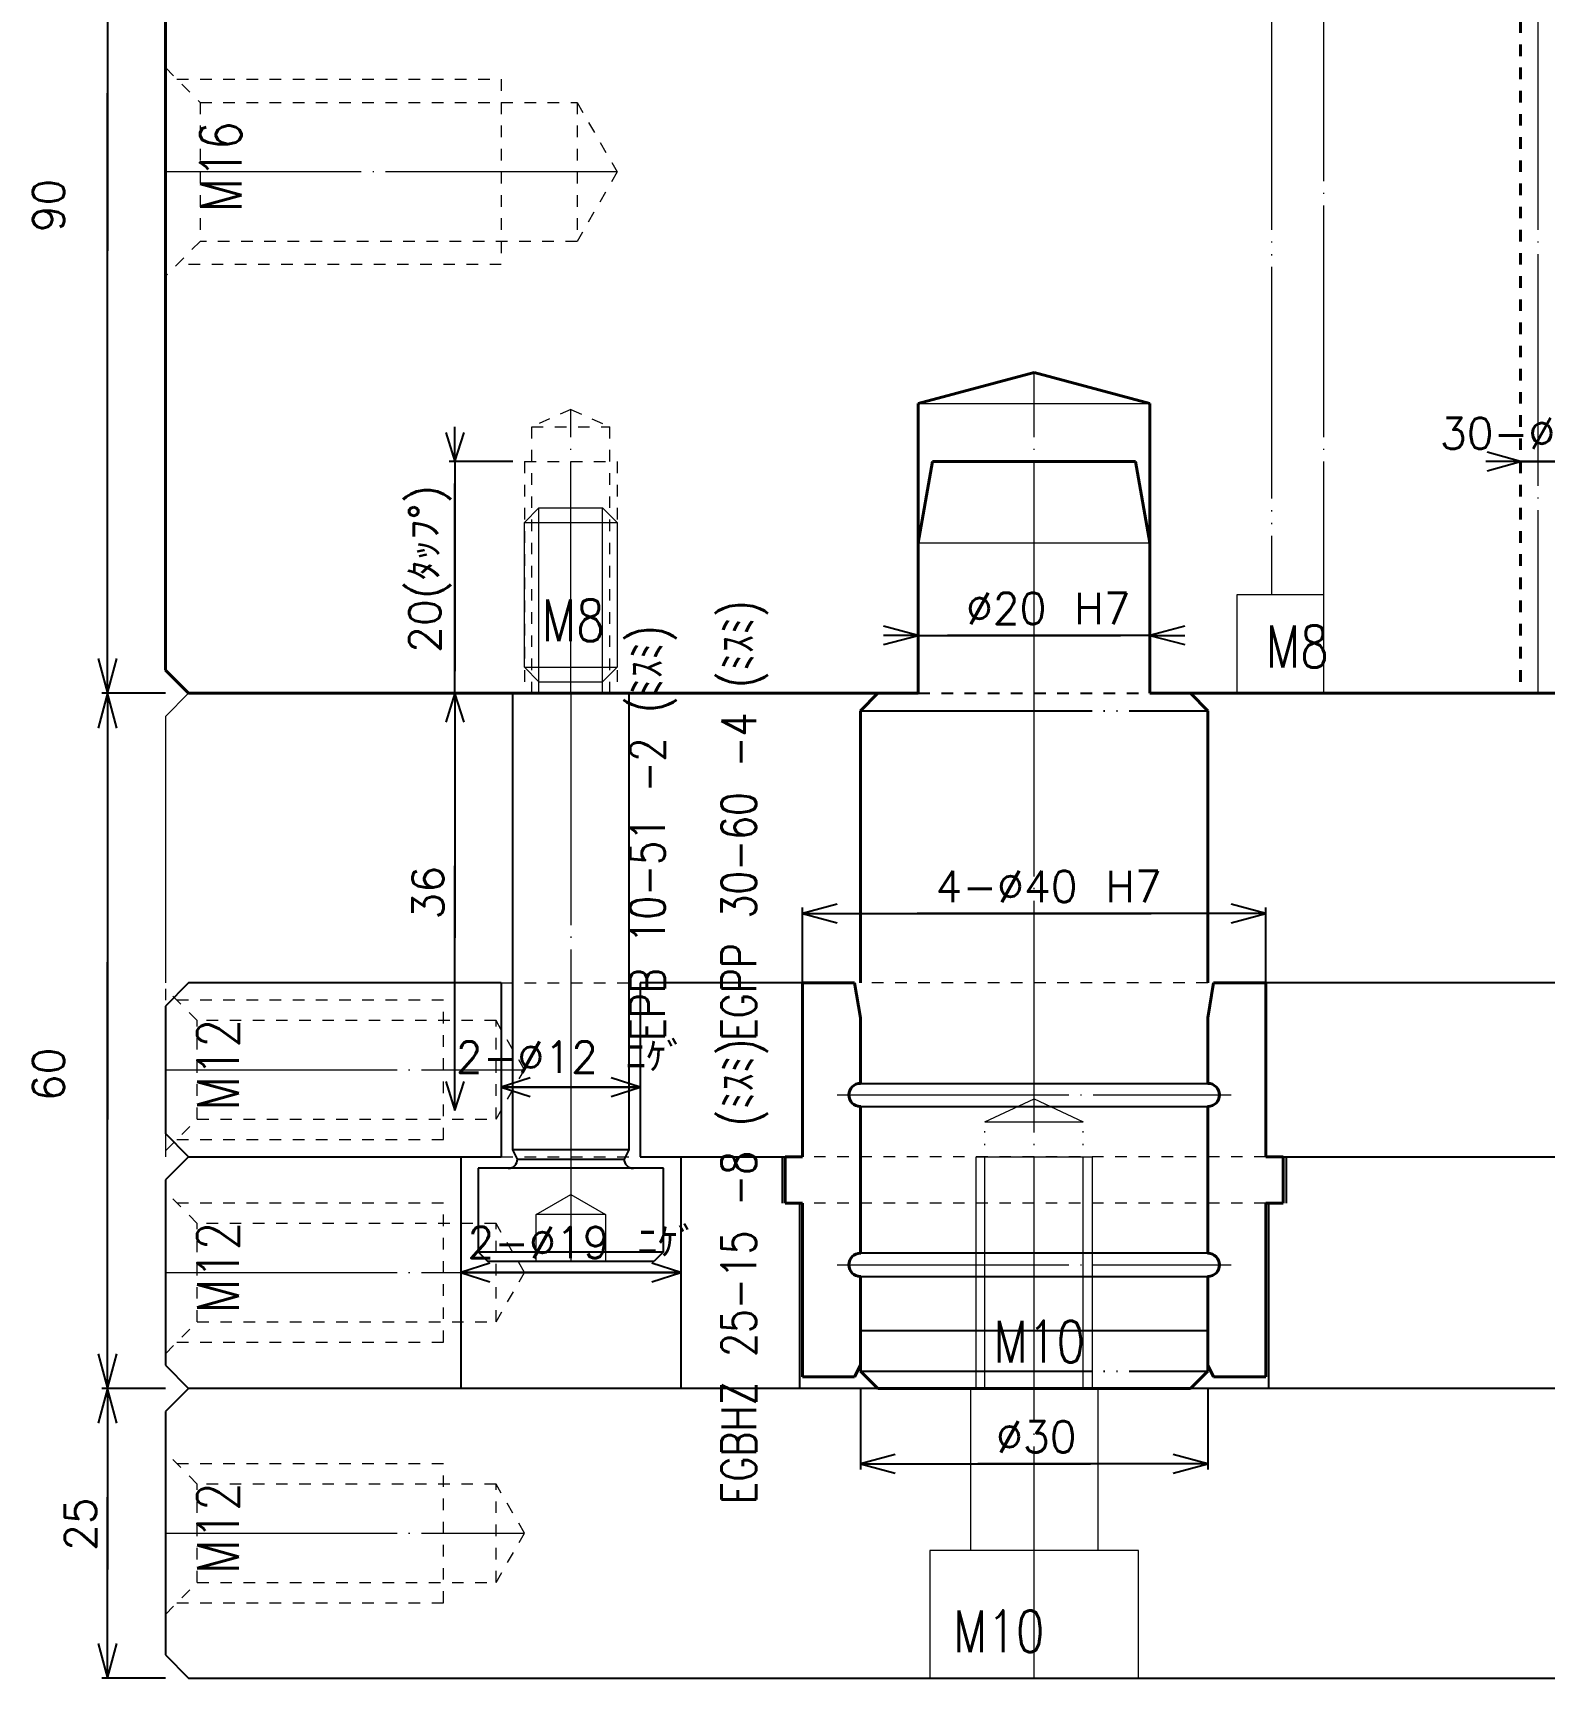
# Model space of a CAD drawing. Extents: x -178 to 604, y -587 to 345.
# Drawn here: x 213.6 to 344, y -575 to -433 of the extents above; entities that cross this region are included whole.
import ezdxf

# ---------------------------------------------------------------- set-up
doc = ezdxf.new("R2010")
doc.units = 0
doc.header["$MEASUREMENT"] = 0
for name, pattern in [('BORDER', [22, 20, -1, 0, -1]), ('DIVIDE', [23, 20, -1, 0, -1, 0, -1]), ('STITCH', [2, 1, -1])]:
    doc.linetypes.add(name, pattern=pattern)
for name, color, linetype in [('11', 7, 'Continuous'), ('25', 7, 'Continuous'), ('寸法線', 7, 'Continuous')]:
    doc.layers.add(name, color=color, linetype=linetype)
doc.styles.get("Standard").update_dxf_attribs({"font": 'txt', "bigfont": 'extfont'})
doc.dimstyles.new('VELDIM0', dxfattribs={"dimtxt": 2.69875, "dimasz": 3.000166, "dimexe": 0.5, "dimexo": 0.0625, "dimgap": 0.09, "dimtad": 0, "dimdec": 3, "dimdsep": 46, "dimtxsty": 'Standard', "dimcen": 0.09, "dimdle": 3, "dimadec": 0, "dimazin": 0, "dimtfac": 1, "dimtdec": 4, "dimtofl": 0, "dimtmove": 0, "dimatfit": 3, "dimfxl": 1, "dimtolj": 1, "dimtzin": 0, "dimarcsym": 0})
doc.dimstyles.new('VELDIM11', dxfattribs={"dimtxt": 2.69875, "dimasz": 2.5, "dimexe": 0.5, "dimexo": 0.0625, "dimgap": 0.09, "dimtad": 0, "dimdec": 3, "dimdsep": 46, "dimtxsty": 'Standard', "dimcen": 0.09, "dimdle": 3, "dimadec": 0, "dimazin": 0, "dimtfac": 1, "dimtdec": 4, "dimtofl": 0, "dimtmove": 0, "dimatfit": 3, "dimfxl": 1, "dimtolj": 1, "dimtzin": 0, "dimarcsym": 0})
doc.dimstyles.new('VELDIM7', dxfattribs={"dimtxt": 2.69875, "dimasz": 2.88827, "dimexe": 1, "dimexo": 0.0625, "dimgap": 0.09, "dimtad": 0, "dimdec": 3, "dimdsep": 46, "dimtxsty": 'Standard', "dimcen": 0.09, "dimdle": 3, "dimadec": 0, "dimazin": 0, "dimtfac": 1, "dimtdec": 4, "dimtofl": 0, "dimtmove": 0, "dimatfit": 3, "dimfxl": 1, "dimtolj": 1, "dimtzin": 0, "dimarcsym": 0})

# ---------------------------------------------------------------- blocks, each defined once
blk = doc.blocks.new('*D340')
at = {"color": 0}
for p, q in [((290, -485), (287, -484.2)), ((313, -484.2), (310, -485)), ((290, -485), (287, -485)), ((287, -485.8), (290, -485)), ((290, -485), (290, -485.5)), ((290, -485), (307.47, -485)), ((290, -485), (292.53, -485)), ((310, -485), (292.53, -485)), ((310, -485), (307.47, -485)), ((310, -485), (310, -485.5)), ((310, -485), (313, -485)), ((310, -485), (313, -485.8))]:
    blk.add_line(p, q, dxfattribs=at)
blk.add_text('%%c20 H7', height=2.699, dxfattribs=at).set_placement((294.12, -484.02))
blk = doc.blocks.new('*D347')
at = {"color": 0}
for p, q in [((283, -508.2), (280, -509)), ((320, -509), (317, -508.2)), ((280, -515), (280, -508.5)), ((280, -509), (310.1, -509)), ((280, -509), (289.9, -509)), ((280, -509), (283, -509)), ((280, -509), (283, -509.8)), ((320, -509), (289.9, -509)), ((320, -509), (310.1, -509)), ((320, -509), (317, -509)), ((317, -509.8), (320, -509)), ((320, -515), (320, -508.5))]:
    blk.add_line(p, q, dxfattribs=at)
blk.add_text('4-%%c40 H7', height=2.699, dxfattribs=at).set_placement((291.49, -508.02))
blk = doc.blocks.new('CLUMP191')
at = {"layer": '25', "linetype": 'STITCH', "lineweight": 5}
for p, q in [((225, -436), (228, -439)), ((225, -454), (225, -436)), ((228, -439), (260.54, -439)), ((228, -439), (228, -451)), ((260.54, -439), (260.54, -451)), ((260.54, -439), (264, -445)), ((264, -445), (260.54, -451)), ((228, -451), (225, -454)), ((260.54, -451), (228, -451))]:
    blk.add_line(p, q, dxfattribs=at)
at = {"layer": '25', "color": 5, "linetype": 'STITCH', "lineweight": 5}
for p, q in [((226, -437), (254, -437)), ((254, -437), (254, -453)), ((254, -453), (226, -453))]:
    blk.add_line(p, q, dxfattribs=at)
at = {"layer": '25', "color": 5, "linetype": 'BORDER', "lineweight": 5}
blk.add_line((264, -445), (225, -445), dxfattribs=at)
blk = doc.blocks.new('*D351')
at = {"color": 0}
for p, q in [((342, -470), (339, -470)), ((342, -470), (339.11, -469.19)), ((339.11, -470.81), (342, -470)), ((342, -470), (342, -470)), ((345, -470), (342, -470)), ((342, -470), (345, -470)), ((342, -470), (342, -470)), ((347.89, -469.19), (345, -470)), ((345, -470), (345, -470)), ((345, -470), (345, -470)), ((345, -470), (348, -470)), ((345, -470), (347.89, -470.81))]:
    blk.add_line(p, q, dxfattribs=at)
blk.add_text('30-%%c3 ｷﾘ', height=2.699, dxfattribs=at).set_placement((335.04, -468.91))
blk = doc.blocks.new('*D357')
at = {"color": 0}
for p, q in [((253, -539.2), (250.5, -540)), ((269.5, -540), (267, -539.2)), ((250.5, -540), (250.5, -540)), ((250.5, -540), (250.5, -540)), ((250.5, -540), (269.5, -540)), ((269.5, -540), (250.5, -540)), ((250.5, -540), (253.5, -540)), ((250.5, -540), (253, -540.8)), ((269.5, -540), (266.5, -540)), ((267, -540.8), (269.5, -540)), ((269.5, -540), (269.5, -540)), ((269.5, -540), (269.5, -540))]:
    blk.add_line(p, q, dxfattribs=at)
blk.add_text('2-%%c19 ﾆｹﾞ', height=2.6987, dxfattribs=at).set_placement((251.08, -538.75))
blk = doc.blocks.new('*D358')
at = {"color": 0}
for p, q in [((285, -550), (285, -557)), ((315, -550), (315, -557)), ((288, -555.7), (285, -556.5)), ((285, -556.5), (304.87, -556.5)), ((285, -556.5), (295.13, -556.5)), ((285, -556.5), (288, -556.5)), ((285, -556.5), (288, -557.3)), ((315, -556.5), (295.13, -556.5)), ((315, -556.5), (304.87, -556.5)), ((315, -556.5), (312, -555.7)), ((315, -556.5), (312, -556.5)), ((312, -557.3), (315, -556.5))]:
    blk.add_line(p, q, dxfattribs=at)
blk.add_text('%%c30', height=2.699, dxfattribs=at).set_placement((296.72, -555.52))
blk = doc.blocks.new('*D360')
at = {"color": 0}
for p, q in [((220, -550), (219.2, -553)), ((225, -550), (219.5, -550)), ((220, -550), (220, -559.38)), ((220, -550), (220, -565.62)), ((220, -550), (220, -553)), ((220.8, -553), (220, -550)), ((220, -575), (220, -559.38)), ((220, -575), (220, -565.62)), ((219.2, -572), (220, -575)), ((220, -575), (220, -572)), ((220, -575), (220.8, -572)), ((225, -575), (219.5, -575))]:
    blk.add_line(p, q, dxfattribs=at)
blk.add_text('25', height=2.699, rotation=90, dxfattribs=at).set_placement((219.02, -564.03))
blk = doc.blocks.new('CLUMP193')
at = {"layer": '25', "linetype": 'STITCH', "lineweight": 13}
for p, q in [((225, -555.5), (225, -569.5)), ((227.75, -558.25), (225, -555.5)), ((227.75, -566.75), (227.75, -558.25)), ((253.55, -558.25), (227.75, -558.25)), ((253.55, -566.75), (253.55, -558.25)), ((256, -562.5), (253.55, -558.25)), ((253.55, -566.75), (256, -562.5)), ((225, -569.5), (227.75, -566.75)), ((227.75, -566.75), (253.55, -566.75))]:
    blk.add_line(p, q, dxfattribs=at)
at = {"layer": '25', "color": 5, "linetype": 'STITCH', "lineweight": 13}
for p, q in [((249, -556.5), (226, -556.5)), ((249, -568.5), (249, -556.5)), ((226, -568.5), (249, -568.5))]:
    blk.add_line(p, q, dxfattribs=at)
at = {"layer": '25', "color": 5, "linetype": 'BORDER', "lineweight": 13}
blk.add_line((225, -562.5), (256, -562.5), dxfattribs=at)
blk = doc.blocks.new('*D362')
at = {"color": 0}
for p, q in [((220, -490), (219.2, -493)), ((220, -490), (220, -490)), ((220, -490), (220, -513.2)), ((220, -490), (220, -526.8)), ((220, -490), (220, -493)), ((220.8, -493), (220, -490)), ((220, -550), (220, -513.2)), ((220, -550), (220, -526.8)), ((219.2, -547), (220, -550)), ((220, -550), (220, -547)), ((220, -550), (220.8, -547)), ((220, -550), (220, -550))]:
    blk.add_line(p, q, dxfattribs=at)
blk.add_text('60', height=2.699, rotation=90, dxfattribs=at).set_placement((216.26, -525.21))
blk = doc.blocks.new('*D363')
at = {"color": 0}
for p, q in [((250, -490), (249.2, -492.5)), ((250, -490), (250, -490)), ((250, -490), (250, -504.88)), ((250, -490), (250, -511.12)), ((250, -490), (250, -493)), ((250.8, -492.5), (250, -490)), ((250, -526), (250, -504.88)), ((250, -526), (250, -511.12)), ((249.2, -523.5), (250, -526)), ((250, -526), (250, -523)), ((250, -526), (250.8, -523.5)), ((250, -526), (250, -526))]:
    blk.add_line(p, q, dxfattribs=at)
blk.add_text('36', height=2.699, rotation=90, dxfattribs=at).set_placement((249.02, -509.53))
blk = doc.blocks.new('CLUMP194')
at = {"layer": '25', "linetype": 'STITCH', "lineweight": 13}
for p, q in [((225, -515.5), (225, -529.5)), ((227.75, -518.25), (225, -515.5)), ((227.75, -526.75), (227.75, -518.25)), ((253.55, -518.25), (227.75, -518.25)), ((253.55, -526.75), (253.55, -518.25)), ((256, -522.5), (253.55, -518.25)), ((253.55, -526.75), (256, -522.5)), ((225, -529.5), (227.75, -526.75)), ((227.75, -526.75), (253.55, -526.75))]:
    blk.add_line(p, q, dxfattribs=at)
at = {"layer": '25', "color": 5, "linetype": 'STITCH', "lineweight": 13}
for p, q in [((249, -516.5), (226, -516.5)), ((249, -528.5), (249, -516.5)), ((226, -528.5), (249, -528.5))]:
    blk.add_line(p, q, dxfattribs=at)
at = {"layer": '25', "color": 5, "linetype": 'BORDER', "lineweight": 13}
blk.add_line((225, -522.5), (256, -522.5), dxfattribs=at)
blk = doc.blocks.new('*D365')
at = {"color": 0}
for p, q in [((256.5, -523.2), (254, -524)), ((266, -524), (263.5, -523.2)), ((254, -524), (254, -524)), ((266, -524), (254, -524)), ((254, -524), (266, -524)), ((254, -524), (254, -524)), ((254, -524), (257, -524)), ((254, -524), (256.5, -524.8)), ((266, -524), (263, -524)), ((263.5, -524.8), (266, -524)), ((266, -524), (266, -524)), ((266, -524), (266, -524))]:
    blk.add_line(p, q, dxfattribs=at)
blk.add_text('2-%%c12 ﾆｹﾞ', height=2.6987, dxfattribs=at).set_placement((250.08, -522.75))
blk = doc.blocks.new('*D532')
at = {"color": 0}
for p, q in [((220, -400), (219.2, -403)), ((225, -400), (219.5, -400)), ((220, -400), (220, -438.2)), ((220, -400), (220, -451.8)), ((220, -400), (220, -403)), ((220.8, -403), (220, -400)), ((220, -490), (220, -438.2)), ((220, -490), (220, -451.8)), ((219.2, -487), (220, -490)), ((220, -490), (220, -487)), ((220, -490), (220.8, -487)), ((225, -490), (219.5, -490))]:
    blk.add_line(p, q, dxfattribs=at)
blk.add_text('90', height=2.699, rotation=90, dxfattribs=at).set_placement((216.26, -450.21))
blk = doc.blocks.new('CLUMP289')
at = {"layer": '25', "linetype": 'STITCH', "lineweight": 13}
for p, q in [((225, -533), (225, -547)), ((227.75, -535.75), (225, -533)), ((227.75, -544.25), (227.75, -535.75)), ((253.55, -535.75), (227.75, -535.75)), ((253.55, -544.25), (253.55, -535.75)), ((256, -540), (253.55, -535.75)), ((253.55, -544.25), (256, -540)), ((225, -547), (227.75, -544.25)), ((227.75, -544.25), (253.55, -544.25))]:
    blk.add_line(p, q, dxfattribs=at)
at = {"layer": '25', "color": 5, "linetype": 'STITCH', "lineweight": 13}
for p, q in [((249, -534), (226, -534)), ((249, -546), (249, -534)), ((226, -546), (249, -546))]:
    blk.add_line(p, q, dxfattribs=at)
at = {"layer": '25', "color": 5, "linetype": 'BORDER', "lineweight": 13}
blk.add_line((225, -540), (256, -540), dxfattribs=at)
blk = doc.blocks.new('CLUMP339')
at = {"layer": '11', "lineweight": 40}
for p, q in [((280, -530), (280, -515)), ((280, -515), (284.5, -515)), ((284.5, -515), (285, -518)), ((285, -518), (285, -523.67)), ((285, -538.33), (285, -525.67)), ((278.5, -530), (280, -530)), ((278.5, -534), (278.5, -530)), ((280, -534), (278.5, -534)), ((280, -534), (280, -549)), ((285, -548), (285, -540.33)), ((285, -548.5), (285, -545)), ((284.5, -549), (285, -548)), ((280, -549), (284.5, -549))]:
    blk.add_line(p, q, dxfattribs=at)
for centre in [(285, -524.67), (285, -539.33)]:
    blk.add_arc(centre, 1, 90, 270, dxfattribs=at)
blk = doc.blocks.new('CLUMP373')
at = {"layer": '11', "lineweight": 5}
for p, q in [((256, -475.25), (257.25, -474)), ((257.25, -474), (262.75, -474)), ((262.75, -474), (264, -475.25)), ((256, -475.25), (264, -475.25)), ((256, -487.75), (256, -475.25)), ((264, -475.25), (264, -487.75)), ((256, -487.75), (264, -487.75)), ((256, -487.75), (257.25, -489)), ((262.75, -489), (264, -487.75)), ((257.25, -489), (262.75, -489)), ((257.25, -490), (257.25, -489)), ((262.75, -490), (262.75, -489))]:
    blk.add_line(p, q, dxfattribs=at)
at = {"layer": '11', "color": 5, "lineweight": 5}
for p, q in [((257.25, -489), (257.25, -474)), ((262.75, -489), (262.75, -474)), ((257, -535), (260, -533.27)), ((260, -533.27), (263, -535)), ((257, -539), (257, -535)), ((263, -535), (257, -535)), ((260, -535), (260, -539)), ((263, -535), (263, -539))]:
    blk.add_line(p, q, dxfattribs=at)
at = {"layer": '11', "lineweight": 25}
for p, q in [((255, -529.4), (255, -490)), ((255, -490), (265, -490)), ((265, -490), (265, -529.4)), ((265, -529.4), (255, -529.4)), ((255.4, -530.2), (255, -529.4)), ((265, -529.4), (264.6, -530.2)), ((252, -531), (252, -538.2)), ((268, -531), (252, -531)), ((255.4, -530.2), (264.6, -530.2)), ((268, -538.2), (268, -531)), ((252, -538.2), (268, -538.2)), ((252, -538.2), (252.8, -539)), ((252.8, -539), (267.2, -539)), ((268, -538.2), (267.2, -539))]:
    blk.add_line(p, q, dxfattribs=at)
at = {"layer": '11', "color": 5, "linetype": 'BORDER', "lineweight": 5}
for p, q in [((260, -490), (260, -531)), ((260, -531), (260, -539))]:
    blk.add_line(p, q, dxfattribs=at)
at = {"layer": '11', "lineweight": 25}
for centre, start, end in [((254.6, -530.2), 270, 0), ((265.4, -530.2), 180, 270)]:
    blk.add_arc(centre, 0.8, start, end, dxfattribs=at)
blk = doc.blocks.new('*D698')
at = {"color": 0}
for p, q in [((250, -470), (250, -467)), ((249.2, -467.5), (250, -470)), ((250, -470), (250.8, -467.5)), ((255, -470), (249.5, -470)), ((250, -470), (250, -471.9)), ((250, -470), (250, -488.1)), ((250, -490), (250, -471.9)), ((250, -490), (250, -488.1)), ((250, -490), (249.2, -492.5)), ((250, -490), (250, -490)), ((250, -490), (250, -493)), ((250.8, -492.5), (250, -490))]:
    blk.add_line(p, q, dxfattribs=at)
blk.add_text('20(ﾀｯﾌ%%d)', height=2.699, rotation=90, dxfattribs=at).set_placement((248.75, -486.51))
blk = doc.blocks.new('CLUMP376')
at = {"layer": '11', "linetype": 'STITCH', "lineweight": 5}
for p, q in [((260, -465.5), (256.625, -467)), ((260, -465.5), (263.375, -467)), ((256.625, -467), (263.375, -467)), ((256, -470), (264, -470)), ((256, -470), (256, -490)), ((264, -470), (264, -490))]:
    blk.add_line(p, q, dxfattribs=at)
at = {"layer": '11', "color": 5, "linetype": 'BORDER', "lineweight": 5}
blk.add_line((260, -490), (260, -465.5), dxfattribs=at)
at = {"layer": '11', "color": 5, "linetype": 'STITCH', "lineweight": 5}
for p, q in [((256.625, -490), (256.625, -467)), ((263.375, -490), (263.375, -467))]:
    blk.add_line(p, q, dxfattribs=at)

msp = doc.modelspace()

# ---------------------------------------------------------------- linework, layer by layer
at = {"layer": '11', "linetype": 'DIVIDE', "lineweight": 5}
for p, q in [((320.5, -430), (320.5, -481.5)), ((325, -481.5), (317.5, -481.5)), ((317.5, -481.5), (317.5, -490)), ((295.75, -527), (300, -525)), ((300, -525), (304.25, -527)), ((295.75, -527), (304.25, -527)), ((295, -530), (305, -530)), ((295, -550), (295, -530)), ((305, -530), (305, -550)), ((294.5, -550), (294.5, -564)), ((305.5, -550), (305.5, -564)), ((291, -564), (291, -575)), ((309, -564), (291, -564)), ((309, -575), (309, -564))]:
    msp.add_line(p, q, dxfattribs=at)
at = {"layer": '11', "color": 5, "linetype": 'BORDER', "lineweight": 5}
for p, q in [((325, -490), (325, -430)), ((300, -490), (300, -462.3205)), ((300, -550), (300, -490)), ((283, -524.6667), (317, -524.6667)), ((283, -539.3333), (317, -539.3333)), ((300, -575), (300, -550))]:
    msp.add_line(p, q, dxfattribs=at)
at = {"layer": '11', "lineweight": 40}
for p, q in [((290, -465), (300, -462.3205)), ((310, -465), (300, -462.3205)), ((290, -490), (290, -465)), ((310, -490), (310, -465)), ((290, -477), (291.2343, -470)), ((291.2343, -470), (308.7657, -470)), ((310, -477), (308.7657, -470)), ((286.5, -490), (285, -491.5)), ((313.5, -490), (315, -491.5)), ((285, -515), (285, -491.5)), ((315, -515), (315, -491.5)), ((315, -518), (315.5, -515)), ((315.5, -515), (320, -515)), ((320, -515), (320, -530)), ((315, -523.6667), (315, -518)), ((315, -525.6667), (315, -538.3333)), ((320, -530), (321.5, -530)), ((321.5, -530), (321.5, -534)), ((321.5, -534), (320, -534)), ((320, -549), (320, -534)), ((315, -540.3333), (315, -548)), ((315, -548.5), (315, -545)), ((315, -548), (315.5, -549)), ((285, -548.5), (286.5, -550)), ((315, -548.5), (313.5, -550)), ((315.5, -549), (320, -549)), ((286.5, -550), (300, -550)), ((313.5, -550), (300, -550))]:
    msp.add_line(p, q, dxfattribs=at)
at = {"layer": '11', "lineweight": 13}
for p, q in [((290, -465), (310, -465)), ((290, -477), (310, -477))]:
    msp.add_line(p, q, dxfattribs=at)
at = {"layer": '11', "linetype": 'DIVIDE', "lineweight": 25}
for p, q in [((285, -491.5), (315, -491.5)), ((285, -523.6667), (300, -523.6667)), ((285, -525.6667), (300, -525.6667)), ((300, -538.3333), (285, -538.3333)), ((285, -540.3333), (300, -540.3333)), ((285, -545), (300, -545)), ((285, -548.5), (315, -548.5))]:
    msp.add_line(p, q, dxfattribs=at)
at = {"layer": '11', "lineweight": 25}
for p, q in [((300, -523.6667), (315, -523.6667)), ((300, -525.6667), (315, -525.6667)), ((315, -538.3333), (300, -538.3333)), ((300, -540.3333), (315, -540.3333)), ((300, -545), (315, -545))]:
    msp.add_line(p, q, dxfattribs=at)
at = {"layer": '11', "color": 5, "linetype": 'DIVIDE', "lineweight": 5}
for p, q in [((295.75, -550), (295.75, -527)), ((304.25, -550), (304.25, -527))]:
    msp.add_line(p, q, dxfattribs=at)
at = {"layer": '11', "lineweight": 40}
for centre in [(315, -524.6667), (315, -539.3333)]:
    msp.add_arc(centre, 1, 270, 90, dxfattribs=at)
at = {"layer": '25', "lineweight": 40}
for p, q in [((225, -402), (225, -488)), ((225, -488), (227, -490)), ((290, -490), (227, -490)), ((350.5, -490), (310, -490))]:
    msp.add_line(p, q, dxfattribs=at)
at = {"layer": '25', "linetype": 'STITCH', "lineweight": 40}
msp.add_line((342, -430), (342, -490), dxfattribs=at)
at = {"layer": '25', "color": 5, "linetype": 'BORDER', "lineweight": 5}
msp.add_line((343.5, -430), (343.5, -490), dxfattribs=at)
at = {"layer": '25', "lineweight": 13}
for p, q in [((227, -490), (225, -492)), ((225, -492), (225, -515)), ((225, -526), (225, -530))]:
    msp.add_line(p, q, dxfattribs=at)
at = {"layer": '25', "linetype": 'STITCH', "lineweight": 25}
msp.add_line((290, -490), (310, -490), dxfattribs=at)
at = {"layer": '25', "lineweight": 25}
for p, q in [((227, -515), (225, -517)), ((254, -515), (227, -515)), ((254, -515), (254, -530)), ((266, -515), (266, -530)), ((280, -515), (266, -515)), ((352, -515), (320, -515)), ((225, -517), (225, -528)), ((227, -530), (225, -528)), ((227, -530), (225, -532)), ((227, -530), (250.5, -530)), ((227, -530), (254, -530)), ((250.5, -530), (250.5, -550)), ((266, -530), (278.5, -530)), ((269.5, -530), (269.5, -550)), ((269.5, -530), (278.5, -530)), ((278.25, -530), (278.25, -534)), ((321.5, -530), (400, -530)), ((321.75, -530), (321.75, -534)), ((225, -532), (225, -548)), ((279.75, -534), (279.75, -550)), ((320.25, -534), (320.25, -550)), ((225, -548), (227, -550)), ((227, -550), (225, -552)), ((385, -550), (227, -550)), ((225, -552), (225, -573)), ((225, -573), (227, -575)), ((227, -575), (381, -575))]:
    msp.add_line(p, q, dxfattribs=at)
at = {"layer": '25', "linetype": 'STITCH', "lineweight": 13}
for p, q in [((254, -515), (266, -515)), ((315, -515), (285, -515)), ((254, -530), (266, -530)), ((320, -530), (280, -530)), ((320, -534), (280, -534))]:
    msp.add_line(p, q, dxfattribs=at)

# ---------------------------------------------------------------- block references
at = {"layer": '11', "linetype": 'DIVIDE', "lineweight": 5}
msp.add_blockref('CLUMP376', (0, 0), dxfattribs=at)
at = {"layer": '11', "linetype": 'STITCH', "lineweight": 40}
msp.add_blockref('CLUMP373', (0, 0), dxfattribs=at)
at = {"layer": '11', "linetype": 'STITCH', "lineweight": 25}
msp.add_blockref('CLUMP339', (0, 0), dxfattribs=at)
at = {"layer": '11', "lineweight": 40}
for name in ['CLUMP194', 'CLUMP289', 'CLUMP193']:
    msp.add_blockref(name, (0, 0), dxfattribs=at)
at = {"layer": '25', "linetype": 'STITCH', "lineweight": 25}
msp.add_blockref('CLUMP191', (0, 0), dxfattribs=at)

# ---------------------------------------------------------------- texts
at = {"layer": '寸法線', "lineweight": 5, "insert": (228, -448.4846), "char_height": 3.57895, "width": 8.014519, "attachment_point": 1, "rotation": 90}
msp.add_mtext('\\W0.8;M16', dxfattribs=at)
at = {"layer": '寸法線', "lineweight": 5, "char_height": 3.59833, "attachment_point": 1}
for s, insert, width in [('\\W0.8;M8', (257.5, -481.9109), 5.75), ('\\W0.8;M8', (320, -484.1609), 5.75), ('\\W0.8;M10', (293, -569.1609), 8.05)]:
    msp.add_mtext(s, dxfattribs=dict(at, insert=insert, width=width))
at = {"layer": '寸法線', "lineweight": 40, "char_height": 2.998611, "attachment_point": 1, "rotation": 90}
for s, insert, width in [('\\W0.8;EGPP 30-60 -4 (ﾐｽﾐ)', (273, -520), 46), ('\\W0.8;EPB 10-51 -2 (ﾐｽﾐ)', (265.1341, -520), 40.25), ('\\W0.8;EGBHZ 25-15 -8 (ﾐｽﾐ)', (273, -560), 46)]:
    msp.add_mtext(s, dxfattribs=dict(at, insert=insert, width=width))
at = {"layer": '寸法線', "lineweight": 13, "char_height": 3.59833, "width": 8.05, "attachment_point": 1, "rotation": 90}
for insert in [(227.75, -526), (227.75, -543.5), (227.75, -566)]:
    msp.add_mtext('\\W0.8;M12', dxfattribs=dict(at, insert=insert))
at = {"layer": '寸法線', "lineweight": 25, "insert": (296.5, -544.1609), "char_height": 3.59833, "width": 8.05, "attachment_point": 1}
msp.add_mtext('\\W0.8;M10', dxfattribs=at)

# ---------------------------------------------------------------- dimensions: what is measured, and where the dimension line sits
at = {"layer": '寸法線', "color": 1, "lineweight": 5}
for base, p1, p2, picture, middle in [((220, -400), (225, -400), (225, -490), '*D532', (220, -445)), ((220, -490), (220, -490), (220, -550), '*D362', (220, -520))]:
    dim = msp.add_linear_dim(base=base, p1=p1, p2=p2, angle=90, dimstyle='VELDIM0', dxfattribs=at)
    dim.commit()
    dim.dimension.update_dxf_attribs({"geometry": picture, "text_midpoint": middle, "dimtype": 128})
at = {"layer": '寸法線', "color": 5, "lineweight": 5}
for base, p1, p2, angle, text, dimstyle, picture, middle, dimtype in [((250, -470), (255, -470), (250, -490), 90, '<>(ﾀｯﾌ%%d)', 'VELDIM11', '*D698', (250, -480), 128), ((345, -470), (345, -470), (342, -470), 180, '30-%%c<> ｷﾘ', 'VELDIM7', '*D351', (343.5, -470), 129), ((290, -485), (290, -485), (310, -485), 180, '%%c<> H7', 'VELDIM0', '*D340', (300, -485), 128), ((320, -509), (320, -515), (280, -515), 180, '4-%%c<> H7', 'VELDIM0', '*D347', (300, -509), 129), ((250.5, -540), (250.5, -540), (269.5, -540), 180, '2-%%c<> ﾆｹﾞ', 'VELDIM11', '*D357', (260, -540), 128), ((315, -556.5), (315, -550), (285, -550), 180, '%%c<>', 'VELDIM0', '*D358', (300, -556.5), 129)]:
    dim = msp.add_linear_dim(base=base, p1=p1, p2=p2, angle=angle, text=text, dimstyle=dimstyle, dxfattribs=at)
    dim.commit()
    dim.dimension.update_dxf_attribs({"geometry": picture, "text_midpoint": middle, "dimtype": dimtype})
for base, p1, p2, dimstyle, picture, middle in [((250, -490), (250, -490), (250, -526), 'VELDIM11', '*D363', (250, -508)), ((220, -550), (225, -550), (225, -575), 'VELDIM0', '*D360', (220, -562.5))]:
    dim = msp.add_linear_dim(base=base, p1=p1, p2=p2, angle=90, dimstyle=dimstyle, dxfattribs=at)
    dim.commit()
    dim.dimension.update_dxf_attribs({"geometry": picture, "text_midpoint": middle, "dimtype": 128})
dim = msp.add_linear_dim(base=(266, -524), p1=(266, -524), p2=(254, -524), text='2-%%c<> ﾆｹﾞ', dimstyle='VELDIM11', dxfattribs=at)
dim.commit()
dim.dimension.update_dxf_attribs({"geometry": '*D365', "text_midpoint": (259, -524), "dimtype": 128})

doc.saveas('drawing.dxf')
